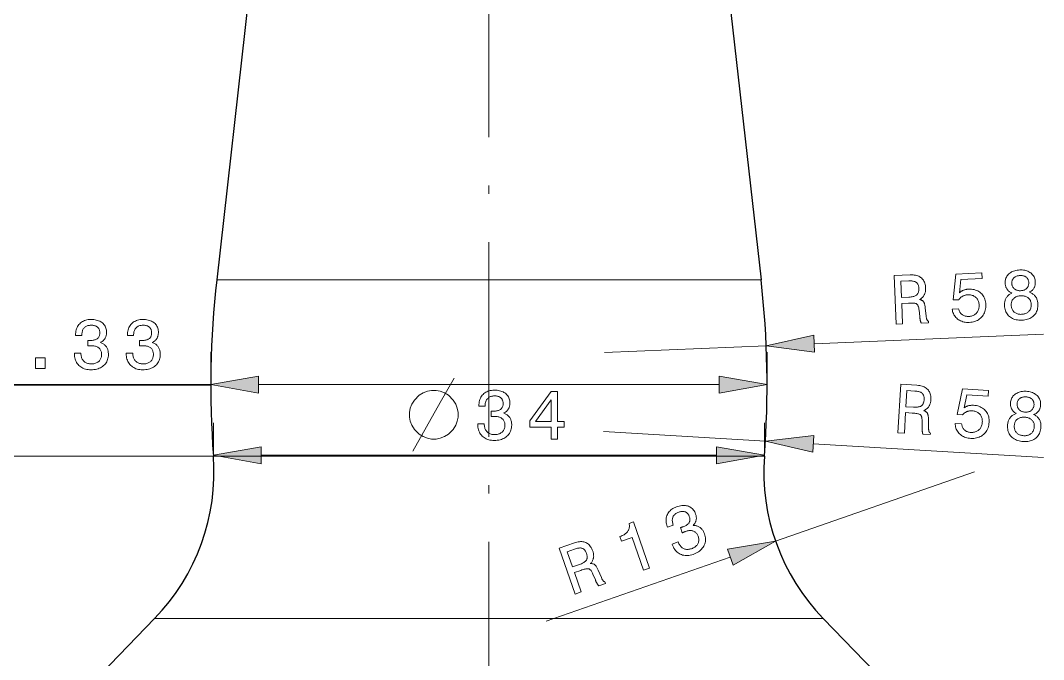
# Model space of a CAD drawing. Extents: x 0 to 594, y 0 to 575.
# Drawn here: x 98.2 to 161.3, y 293.8 to 333.3 of the extents above; entities that cross this region are included whole.
import ezdxf

# ---------------------------------------------------------------- set-up
doc = ezdxf.new("R2010")
doc.units = 0
doc.linetypes.add('DASHDOT', pattern=[18.5, 12, -3, 0.5, -3])

msp = doc.modelspace()

# ---------------------------------------------------------------- linework, layer by layer
at = {"color": 7, "linetype": 'DASHDOT', "lineweight": 13}
msp.add_line((127.071, 356.606), (127.071, 133.406), dxfattribs=at)
at = {"color": 7, "lineweight": 30}
for p, q in [((114.471, 354.406), (110.274, 317.297)), ((139.671, 354.406), (143.869, 317.297))]:
    msp.add_line(p, q, dxfattribs=at)
at = {"color": 7, "lineweight": 13}
for p, q in [((141.813, 317.297), (110.274, 317.297)), ((87.689, 310.821), (109.906, 310.821)), ((112.861, 310.821), (141.282, 310.821)), ((110.071, 306.406), (64.174, 306.406)), ((141.99, 306.406), (110.071, 306.406)), ((113.026, 306.458), (141.117, 306.458)), ((145.174, 296.379), (106.444, 296.379))]:
    msp.add_line(p, q, dxfattribs=at)
at = {"color": 7, "lineweight": 13, "ltscale": 0.051408}
msp.add_line((143.869, 317.297), (141.813, 317.297), dxfattribs=at)
at = {"color": 7, "lineweight": 13, "ltscale": 0.354326}
msp.add_line((147.137, 313.342), (161.297, 313.939), dxfattribs=at)
at = {"color": 7, "lineweight": 13, "ltscale": 0.25}
for p, q in [((134.194, 312.797), (144.185, 313.218)), ((134.152, 307.929), (144.134, 307.336))]:
    msp.add_line(p, q, dxfattribs=at)
at = {"color": 7, "lineweight": 13, "ltscale": 0.051083}
for p, q in [((109.906, 310.778), (109.906, 312.821)), ((144.236, 310.778), (144.236, 312.821))]:
    msp.add_line(p, q, dxfattribs=at)
at = {"color": 5, "lineweight": 13}
msp.add_line((109.914, 310.776), (76.087, 310.776), dxfattribs=at)
at = {"color": 7, "lineweight": 13, "ltscale": 0.051291}
for p, q in [((110.071, 306.406), (110.071, 308.458)), ((144.071, 306.406), (144.071, 308.458))]:
    msp.add_line(p, q, dxfattribs=at)
at = {"color": 7, "lineweight": 13, "ltscale": 0.35595}
msp.add_line((147.083, 307.161), (161.296, 306.316), dxfattribs=at)
at = {"color": 7, "lineweight": 13, "ltscale": 0.052028}
msp.add_line((144.071, 306.406), (141.99, 306.406), dxfattribs=at)
at = {"color": 7, "lineweight": 13, "ltscale": 0.325}
msp.add_line((157.034, 305.426), (144.759, 301.147), dxfattribs=at)
at = {"color": 7, "lineweight": 13, "ltscale": 0.301139}
msp.add_line((141.969, 300.174), (130.595, 296.209), dxfattribs=at)
at = {"color": 7, "lineweight": 30, "ltscale": 0.250046}
for p, q in [((106.444, 296.379), (99.483, 289.196)), ((147.699, 296.379), (154.66, 289.196))]:
    msp.add_line(p, q, dxfattribs=at)
at = {"color": 7, "lineweight": 13, "ltscale": 0.06313}
msp.add_line((147.699, 296.379), (145.174, 296.379), dxfattribs=at)
at = {"color": 7, "lineweight": 13}
for points in [[(152.202, 314.557), (152.076, 317.55), (153.077, 317.592), (153.163, 317.593), (153.246, 317.59), (153.324, 317.583), (153.398, 317.57), (153.469, 317.554), (153.535, 317.532), (153.597, 317.507), (153.656, 317.476), (153.71, 317.442), (153.76, 317.402), (153.806, 317.358), (153.847, 317.311), (153.884, 317.258), (153.917, 317.202), (153.945, 317.142), (153.969, 317.077), (153.988, 317.008), (154.003, 316.935), (154.013, 316.858), (154.018, 316.777), (154.02, 316.728), (154.018, 316.681), (154.015, 316.635), (154.01, 316.591), (154.003, 316.548), (153.994, 316.507), (153.982, 316.467), (153.969, 316.428), (153.954, 316.391), (153.936, 316.356), (153.916, 316.321), (153.895, 316.289), (153.871, 316.258), (153.846, 316.228), (153.818, 316.2), (153.789, 316.173), (153.757, 316.148), (153.724, 316.125), (153.688, 316.102), (153.651, 316.082), (153.683, 316.073), (153.714, 316.062), (153.743, 316.05), (153.77, 316.037), (153.795, 316.022), (153.818, 316.007), (153.84, 315.99), (153.86, 315.971), (153.878, 315.952), (153.894, 315.931), (153.909, 315.908), (153.922, 315.881), (153.935, 315.851), (153.947, 315.818), (153.959, 315.781), (153.969, 315.741), (153.978, 315.697), (153.987, 315.65), (153.994, 315.6), (154.001, 315.546), (154.053, 315.061), (154.056, 315.03), (154.06, 315.001), (154.064, 314.974), (154.069, 314.948), (154.074, 314.924), (154.079, 314.902), (154.084, 314.882), (154.09, 314.863), (154.096, 314.846), (154.103, 314.831), (154.109, 314.817), (154.117, 314.803), (154.125, 314.791), (154.134, 314.779), (154.143, 314.768), (154.153, 314.757), (154.164, 314.747), (154.175, 314.739), (154.187, 314.73), (154.2, 314.723), (154.203, 314.641), (153.751, 314.622), (153.744, 314.632), (153.738, 314.643), (153.732, 314.654), (153.727, 314.667), (153.721, 314.681), (153.716, 314.696), (153.711, 314.712), (153.705, 314.729), (153.701, 314.746), (153.696, 314.765), (153.691, 314.785), (153.687, 314.806), (153.683, 314.829), (153.678, 314.853), (153.674, 314.878), (153.67, 314.905), (153.666, 314.933), (153.663, 314.962), (153.659, 314.993), (153.655, 315.025), (153.618, 315.412), (153.611, 315.468), (153.603, 315.52), (153.594, 315.568), (153.582, 315.612), (153.569, 315.652), (153.555, 315.687), (153.539, 315.719), (153.522, 315.746), (153.503, 315.769), (153.482, 315.788), (153.457, 315.804), (153.427, 315.817), (153.39, 315.829), (153.347, 315.839), (153.298, 315.847), (153.243, 315.852), (153.181, 315.856), (153.114, 315.857), (153.04, 315.857), (152.96, 315.854), (152.549, 315.837), (152.603, 314.573)], [(155.658, 315.485), (156.058, 315.502), (156.069, 315.456), (156.081, 315.413), (156.097, 315.372), (156.114, 315.333), (156.134, 315.296), (156.156, 315.262), (156.181, 315.229), (156.208, 315.199), (156.237, 315.171), (156.269, 315.145), (156.302, 315.121), (156.338, 315.1), (156.375, 315.082), (156.413, 315.066), (156.454, 315.053), (156.496, 315.043), (156.539, 315.036), (156.584, 315.031), (156.631, 315.029), (156.68, 315.03), (156.739, 315.034), (156.795, 315.042), (156.849, 315.054), (156.901, 315.069), (156.949, 315.087), (156.996, 315.109), (157.04, 315.135), (157.081, 315.164), (157.12, 315.197), (157.156, 315.234), (157.19, 315.273), (157.219, 315.314), (157.245, 315.358), (157.267, 315.404), (157.285, 315.452), (157.299, 315.502), (157.31, 315.554), (157.317, 315.608), (157.32, 315.665), (157.319, 315.724), (157.315, 315.783), (157.307, 315.841), (157.296, 315.895), (157.281, 315.947), (157.263, 315.996), (157.241, 316.043), (157.215, 316.087), (157.186, 316.128), (157.154, 316.167), (157.118, 316.203), (157.079, 316.235), (157.038, 316.265), (156.994, 316.29), (156.948, 316.312), (156.9, 316.33), (156.849, 316.344), (156.796, 316.354), (156.741, 316.361), (156.683, 316.364), (156.624, 316.363), (156.589, 316.361), (156.555, 316.358), (156.522, 316.353), (156.489, 316.346), (156.457, 316.339), (156.426, 316.33), (156.395, 316.32), (156.365, 316.308), (156.336, 316.295), (156.307, 316.28), (156.279, 316.265), (156.252, 316.247), (156.226, 316.229), (156.201, 316.209), (156.176, 316.188), (156.152, 316.166), (156.129, 316.142), (156.107, 316.117), (156.085, 316.091), (156.064, 316.063), (155.721, 316.049), (155.89, 317.647), (157.491, 317.714), (157.506, 317.361), (156.194, 317.305), (156.107, 316.493), (156.129, 316.513), (156.15, 316.531), (156.173, 316.549), (156.197, 316.566), (156.221, 316.582), (156.246, 316.597), (156.272, 316.611), (156.299, 316.624), (156.327, 316.637), (156.355, 316.648), (156.384, 316.659), (156.414, 316.669), (156.444, 316.677), (156.475, 316.685), (156.507, 316.692), (156.539, 316.698), (156.571, 316.703), (156.604, 316.707), (156.638, 316.709), (156.672, 316.711), (156.763, 316.712), (156.85, 316.708), (156.934, 316.698), (157.014, 316.682), (157.091, 316.66), (157.165, 316.633), (157.235, 316.601), (157.302, 316.562), (157.366, 316.518), (157.426, 316.469), (157.482, 316.415), (157.532, 316.357), (157.577, 316.295), (157.617, 316.23), (157.65, 316.161), (157.679, 316.089), (157.702, 316.013), (157.719, 315.933), (157.731, 315.849), (157.738, 315.762), (157.739, 315.67), (157.733, 315.58), (157.722, 315.494), (157.705, 315.412), (157.681, 315.332), (157.652, 315.256), (157.616, 315.183), (157.574, 315.114), (157.526, 315.048), (157.472, 314.985), (157.413, 314.927), (157.35, 314.874), (157.283, 314.828), (157.212, 314.787), (157.138, 314.751), (157.06, 314.721), (156.978, 314.698), (156.892, 314.679), (156.802, 314.667), (156.708, 314.66), (156.625, 314.659), (156.544, 314.662), (156.466, 314.671), (156.391, 314.685), (156.318, 314.703), (156.248, 314.727), (156.181, 314.755), (156.116, 314.788), (156.055, 314.826), (155.995, 314.869), (155.94, 314.916), (155.889, 314.967), (155.844, 315.02), (155.803, 315.077), (155.767, 315.137), (155.735, 315.2), (155.709, 315.266), (155.687, 315.336), (155.67, 315.409)], [(159.351, 316.474), (159.312, 316.491), (159.275, 316.51), (159.239, 316.53), (159.205, 316.551), (159.174, 316.574), (159.144, 316.598), (159.116, 316.623), (159.09, 316.65), (159.066, 316.678), (159.044, 316.708), (159.024, 316.739), (159.006, 316.772), (158.989, 316.806), (158.975, 316.841), (158.963, 316.879), (158.952, 316.917), (158.943, 316.957), (158.937, 316.999), (158.932, 317.042), (158.929, 317.087), (158.929, 317.155), (158.934, 317.22), (158.944, 317.282), (158.96, 317.343), (158.98, 317.401), (159.006, 317.457), (159.038, 317.51), (159.074, 317.561), (159.116, 317.61), (159.163, 317.656), (159.215, 317.699), (159.27, 317.738), (159.328, 317.773), (159.389, 317.803), (159.454, 317.83), (159.522, 317.852), (159.593, 317.87), (159.668, 317.884), (159.746, 317.894), (159.827, 317.899), (159.909, 317.901), (159.988, 317.897), (160.064, 317.89), (160.137, 317.878), (160.206, 317.861), (160.273, 317.841), (160.337, 317.815), (160.397, 317.786), (160.455, 317.751), (160.509, 317.713), (160.56, 317.671), (160.605, 317.626), (160.646, 317.578), (160.681, 317.527), (160.712, 317.474), (160.737, 317.418), (160.758, 317.359), (160.773, 317.297), (160.783, 317.233), (160.789, 317.165), (160.79, 317.12), (160.789, 317.076), (160.786, 317.034), (160.781, 316.993), (160.774, 316.953), (160.764, 316.915), (160.753, 316.878), (160.74, 316.843), (160.725, 316.809), (160.708, 316.776), (160.689, 316.744), (160.668, 316.714), (160.644, 316.686), (160.619, 316.658), (160.591, 316.632), (160.562, 316.607), (160.53, 316.583), (160.496, 316.56), (160.46, 316.539), (160.421, 316.519), (160.47, 316.501), (160.517, 316.482), (160.561, 316.46), (160.603, 316.436), (160.643, 316.411), (160.68, 316.383), (160.715, 316.353), (160.747, 316.321), (160.777, 316.286), (160.805, 316.25), (160.831, 316.212), (160.854, 316.172), (160.874, 316.13), (160.892, 316.086), (160.908, 316.041), (160.922, 315.994), (160.932, 315.944), (160.941, 315.893), (160.947, 315.841), (160.95, 315.786), (160.951, 315.701), (160.946, 315.62), (160.935, 315.541), (160.919, 315.466), (160.897, 315.395), (160.869, 315.326), (160.835, 315.261), (160.796, 315.199), (160.751, 315.141), (160.7, 315.085), (160.645, 315.034), (160.585, 314.988), (160.521, 314.946), (160.453, 314.91), (160.381, 314.879), (160.304, 314.852), (160.224, 314.831), (160.139, 314.815), (160.051, 314.803), (159.958, 314.797), (159.865, 314.795), (159.776, 314.799), (159.69, 314.809), (159.609, 314.823), (159.53, 314.843), (159.456, 314.868), (159.385, 314.899), (159.318, 314.934), (159.255, 314.976), (159.195, 315.022), (159.14, 315.073), (159.091, 315.128), (159.046, 315.186), (159.007, 315.248), (158.974, 315.314), (158.946, 315.383), (158.924, 315.457), (158.906, 315.534), (158.895, 315.615), (158.888, 315.699), (158.887, 315.754), (158.889, 315.807), (158.893, 315.859), (158.9, 315.908), (158.909, 315.957), (158.921, 316.003), (158.935, 316.049), (158.952, 316.092), (158.972, 316.134), (158.994, 316.174), (159.018, 316.212), (159.046, 316.249), (159.075, 316.284), (159.107, 316.317), (159.142, 316.347), (159.179, 316.376), (159.218, 316.404), (159.26, 316.429), (159.305, 316.452)], [(152.981, 317.221), (152.492, 317.2), (152.534, 316.204), (152.995, 316.223), (153.063, 316.227), (153.127, 316.233), (153.187, 316.242), (153.242, 316.252), (153.293, 316.265), (153.339, 316.279), (153.381, 316.296), (153.419, 316.315), (153.452, 316.336), (153.481, 316.36), (153.506, 316.385), (153.529, 316.414), (153.548, 316.446), (153.565, 316.481), (153.579, 316.518), (153.59, 316.559), (153.598, 316.603), (153.603, 316.649), (153.605, 316.699), (153.604, 316.751), (153.6, 316.802), (153.594, 316.851), (153.585, 316.896), (153.574, 316.938), (153.56, 316.977), (153.543, 317.013), (153.524, 317.046), (153.502, 317.076), (153.478, 317.102), (153.451, 317.125), (153.421, 317.146), (153.387, 317.164), (153.349, 317.18), (153.308, 317.193), (153.262, 317.204), (153.214, 317.212), (153.161, 317.218), (153.105, 317.221), (153.044, 317.222)], [(159.341, 317.071), (159.344, 317.029), (159.35, 316.988), (159.359, 316.95), (159.371, 316.913), (159.385, 316.878), (159.402, 316.845), (159.422, 316.814), (159.444, 316.785), (159.47, 316.757), (159.498, 316.731), (159.528, 316.708), (159.56, 316.687), (159.594, 316.669), (159.63, 316.653), (159.668, 316.64), (159.707, 316.63), (159.748, 316.623), (159.791, 316.618), (159.835, 316.616), (159.881, 316.617), (159.928, 316.62), (159.973, 316.626), (160.015, 316.634), (160.056, 316.645), (160.094, 316.658), (160.131, 316.674), (160.165, 316.693), (160.197, 316.714), (160.228, 316.737), (160.256, 316.763), (160.282, 316.791), (160.305, 316.821), (160.325, 316.852), (160.342, 316.885), (160.356, 316.919), (160.368, 316.955), (160.376, 316.993), (160.382, 317.032), (160.384, 317.072), (160.384, 317.115), (160.381, 317.157), (160.375, 317.197), (160.366, 317.235), (160.355, 317.271), (160.341, 317.305), (160.324, 317.337), (160.305, 317.368), (160.283, 317.396), (160.258, 317.422), (160.23, 317.447), (160.201, 317.469), (160.169, 317.489), (160.135, 317.506), (160.099, 317.52), (160.061, 317.532), (160.021, 317.542), (159.98, 317.549), (159.936, 317.553), (159.89, 317.555), (159.842, 317.554), (159.795, 317.551), (159.749, 317.545), (159.706, 317.537), (159.666, 317.527), (159.627, 317.514), (159.59, 317.499), (159.556, 317.481), (159.524, 317.461), (159.494, 317.439), (159.466, 317.415), (159.441, 317.388), (159.418, 317.359), (159.398, 317.329), (159.382, 317.298), (159.368, 317.264), (159.357, 317.229), (159.349, 317.192), (159.343, 317.153), (159.341, 317.113)], [(159.303, 315.725), (159.307, 315.671), (159.314, 315.62), (159.324, 315.572), (159.338, 315.525), (159.354, 315.482), (159.374, 315.44), (159.398, 315.401), (159.424, 315.365), (159.454, 315.331), (159.486, 315.299), (159.522, 315.27), (159.56, 315.245), (159.6, 315.223), (159.642, 315.204), (159.687, 315.188), (159.733, 315.176), (159.782, 315.166), (159.834, 315.161), (159.887, 315.158), (159.943, 315.159), (159.999, 315.163), (160.052, 315.17), (160.103, 315.18), (160.152, 315.193), (160.197, 315.209), (160.241, 315.229), (160.281, 315.251), (160.319, 315.277), (160.355, 315.305), (160.388, 315.337), (160.418, 315.371), (160.445, 315.408), (160.468, 315.446), (160.488, 315.487), (160.504, 315.53), (160.517, 315.575), (160.527, 315.622), (160.533, 315.672), (160.536, 315.723), (160.535, 315.777), (160.531, 315.827), (160.524, 315.874), (160.514, 315.919), (160.501, 315.963), (160.484, 316.003), (160.465, 316.042), (160.442, 316.078), (160.416, 316.112), (160.386, 316.144), (160.354, 316.173), (160.318, 316.2), (160.281, 316.224), (160.241, 316.244), (160.198, 316.262), (160.154, 316.276), (160.107, 316.288), (160.057, 316.296), (160.005, 316.301), (159.951, 316.304), (159.895, 316.303), (159.839, 316.299), (159.785, 316.292), (159.734, 316.283), (159.686, 316.27), (159.64, 316.255), (159.597, 316.237), (159.557, 316.216), (159.518, 316.192), (159.483, 316.165), (159.45, 316.135), (159.42, 316.103), (159.394, 316.069), (159.37, 316.033), (159.351, 315.995), (159.334, 315.955), (159.321, 315.913), (159.312, 315.869), (159.305, 315.823), (159.302, 315.775)], [(101.494, 312.761), (101.893, 312.761), (101.896, 312.699), (101.902, 312.641), (101.911, 312.584), (101.924, 312.531), (101.939, 312.481), (101.958, 312.433), (101.981, 312.388), (102.006, 312.346), (102.035, 312.307), (102.067, 312.271), (102.101, 312.238), (102.139, 312.209), (102.179, 312.182), (102.222, 312.16), (102.268, 312.141), (102.316, 312.125), (102.367, 312.113), (102.42, 312.104), (102.477, 312.099), (102.536, 312.097), (102.593, 312.099), (102.649, 312.104), (102.701, 312.111), (102.752, 312.123), (102.799, 312.137), (102.845, 312.154), (102.887, 312.175), (102.928, 312.198), (102.965, 312.225), (103.001, 312.255), (103.033, 312.288), (103.062, 312.323), (103.087, 312.361), (103.109, 312.401), (103.128, 312.443), (103.143, 312.488), (103.155, 312.535), (103.163, 312.584), (103.169, 312.636), (103.17, 312.69), (103.169, 312.739), (103.164, 312.786), (103.155, 312.83), (103.143, 312.873), (103.128, 312.913), (103.11, 312.951), (103.088, 312.987), (103.063, 313.02), (103.034, 313.052), (103.003, 313.081), (102.968, 313.107), (102.93, 313.131), (102.89, 313.152), (102.847, 313.17), (102.801, 313.186), (102.753, 313.198), (102.701, 313.208), (102.647, 313.215), (102.591, 313.22), (102.531, 313.221), (102.523, 313.221), (102.514, 313.221), (102.506, 313.221), (102.497, 313.221), (102.488, 313.22), (102.479, 313.22), (102.47, 313.22), (102.461, 313.22), (102.452, 313.219), (102.443, 313.219), (102.433, 313.218), (102.423, 313.218), (102.412, 313.217), (102.401, 313.217), (102.389, 313.216), (102.377, 313.216), (102.364, 313.215), (102.35, 313.214), (102.336, 313.213), (102.321, 313.212), (102.321, 313.552), (102.33, 313.551), (102.339, 313.551), (102.348, 313.551), (102.357, 313.55), (102.366, 313.55), (102.375, 313.55), (102.383, 313.549), (102.392, 313.549), (102.401, 313.549), (102.409, 313.549), (102.418, 313.549), (102.426, 313.548), (102.434, 313.548), (102.442, 313.548), (102.45, 313.548), (102.457, 313.548), (102.465, 313.548), (102.473, 313.548), (102.48, 313.548), (102.487, 313.548), (102.544, 313.549), (102.598, 313.552), (102.648, 313.558), (102.696, 313.566), (102.74, 313.576), (102.782, 313.589), (102.821, 313.604), (102.856, 313.621), (102.889, 313.641), (102.918, 313.663), (102.945, 313.687), (102.969, 313.713), (102.99, 313.742), (103.008, 313.774), (103.023, 313.808), (103.036, 313.844), (103.046, 313.883), (103.053, 313.924), (103.057, 313.968), (103.059, 314.014), (103.057, 314.058), (103.053, 314.1), (103.046, 314.141), (103.037, 314.179), (103.025, 314.215), (103.01, 314.249), (102.992, 314.281), (102.971, 314.31), (102.948, 314.338), (102.923, 314.364), (102.894, 314.387), (102.863, 314.408), (102.83, 314.426), (102.795, 314.442), (102.757, 314.455), (102.716, 314.466), (102.674, 314.475), (102.629, 314.481), (102.581, 314.485), (102.531, 314.486), (102.475, 314.484), (102.422, 314.479), (102.372, 314.471), (102.324, 314.46), (102.279, 314.445), (102.237, 314.427), (102.198, 314.406), (102.161, 314.382), (102.127, 314.354), (102.096, 314.324), (102.068, 314.29), (102.043, 314.253), (102.02, 314.212), (102.001, 314.169), (101.985, 314.123), (101.971, 314.074), (101.961, 314.022), (101.953, 313.967), (101.949, 313.908), (101.947, 313.847), (101.564, 313.847), (101.564, 313.877), (101.566, 313.963), (101.574, 314.046), (101.587, 314.125), (101.605, 314.2), (101.628, 314.272), (101.656, 314.341), (101.689, 314.406), (101.728, 314.467), (101.771, 314.525), (101.82, 314.579), (101.873, 314.628), (101.93, 314.673), (101.99, 314.712), (102.053, 314.746), (102.121, 314.775), (102.191, 314.798), (102.266, 314.816), (102.344, 314.83), (102.425, 314.837), (102.51, 314.84), (102.6, 314.838), (102.686, 314.832), (102.768, 314.821), (102.845, 314.806), (102.918, 314.787), (102.988, 314.763), (103.053, 314.736), (103.113, 314.704), (103.17, 314.668), (103.223, 314.627), (103.271, 314.583), (103.314, 314.535), (103.352, 314.484), (103.385, 314.43), (103.413, 314.372), (103.435, 314.311), (103.453, 314.246), (103.466, 314.178), (103.473, 314.107), (103.476, 314.033), (103.475, 313.99), (103.472, 313.948), (103.467, 313.908), (103.461, 313.869), (103.452, 313.831), (103.441, 313.795), (103.429, 313.76), (103.415, 313.726), (103.398, 313.693), (103.38, 313.662), (103.36, 313.632), (103.338, 313.603), (103.314, 313.576), (103.289, 313.55), (103.261, 313.526), (103.232, 313.503), (103.201, 313.482), (103.168, 313.463), (103.133, 313.444), (103.096, 313.428), (103.144, 313.409), (103.189, 313.388), (103.231, 313.365), (103.272, 313.341), (103.31, 313.314), (103.345, 313.286), (103.379, 313.255), (103.409, 313.222), (103.438, 313.188), (103.464, 313.151), (103.488, 313.113), (103.509, 313.073), (103.528, 313.031), (103.545, 312.987), (103.558, 312.942), (103.57, 312.895), (103.578, 312.846), (103.585, 312.796), (103.589, 312.744), (103.59, 312.69), (103.587, 312.605), (103.578, 312.524), (103.563, 312.446), (103.543, 312.371), (103.516, 312.3), (103.484, 312.232), (103.445, 312.168), (103.401, 312.107), (103.351, 312.05), (103.295, 311.996), (103.234, 311.946), (103.169, 311.902), (103.1, 311.863), (103.027, 311.829), (102.951, 311.8), (102.871, 311.776), (102.786, 311.758), (102.698, 311.745), (102.606, 311.737), (102.51, 311.735), (102.419, 311.737), (102.332, 311.745), (102.249, 311.759), (102.169, 311.778), (102.093, 311.803), (102.021, 311.833), (101.953, 311.868), (101.888, 311.909), (101.827, 311.955), (101.77, 312.007), (101.718, 312.063), (101.671, 312.123), (101.63, 312.186), (101.594, 312.253), (101.563, 312.324), (101.538, 312.398), (101.519, 312.476), (101.505, 312.558), (101.497, 312.643), (101.494, 312.732)], [(104.692, 312.761), (105.091, 312.761), (105.094, 312.699), (105.1, 312.641), (105.109, 312.584), (105.122, 312.531), (105.137, 312.481), (105.156, 312.433), (105.179, 312.388), (105.204, 312.346), (105.233, 312.307), (105.265, 312.271), (105.3, 312.238), (105.337, 312.209), (105.377, 312.182), (105.42, 312.16), (105.466, 312.141), (105.514, 312.125), (105.565, 312.113), (105.619, 312.104), (105.675, 312.099), (105.734, 312.097), (105.792, 312.099), (105.847, 312.104), (105.9, 312.111), (105.95, 312.123), (105.998, 312.137), (106.043, 312.154), (106.086, 312.175), (106.126, 312.198), (106.164, 312.225), (106.199, 312.255), (106.231, 312.288), (106.26, 312.323), (106.285, 312.361), (106.307, 312.401), (106.326, 312.443), (106.341, 312.488), (106.353, 312.535), (106.362, 312.584), (106.367, 312.636), (106.368, 312.69), (106.367, 312.739), (106.362, 312.786), (106.353, 312.83), (106.342, 312.873), (106.327, 312.913), (106.308, 312.951), (106.286, 312.987), (106.261, 313.02), (106.233, 313.052), (106.201, 313.081), (106.166, 313.107), (106.128, 313.131), (106.088, 313.152), (106.045, 313.17), (105.999, 313.186), (105.951, 313.198), (105.9, 313.208), (105.846, 313.215), (105.789, 313.22), (105.73, 313.221), (105.721, 313.221), (105.713, 313.221), (105.704, 313.221), (105.695, 313.221), (105.686, 313.22), (105.678, 313.22), (105.669, 313.22), (105.659, 313.22), (105.65, 313.219), (105.641, 313.219), (105.632, 313.218), (105.621, 313.218), (105.611, 313.217), (105.599, 313.217), (105.587, 313.216), (105.575, 313.216), (105.562, 313.215), (105.548, 313.214), (105.534, 313.213), (105.519, 313.212), (105.519, 313.552), (105.528, 313.551), (105.537, 313.551), (105.546, 313.551), (105.555, 313.55), (105.564, 313.55), (105.573, 313.55), (105.582, 313.549), (105.59, 313.549), (105.599, 313.549), (105.607, 313.549), (105.616, 313.549), (105.624, 313.548), (105.632, 313.548), (105.64, 313.548), (105.648, 313.548), (105.656, 313.548), (105.663, 313.548), (105.671, 313.548), (105.678, 313.548), (105.685, 313.548), (105.742, 313.549), (105.796, 313.552), (105.846, 313.558), (105.894, 313.566), (105.939, 313.576), (105.98, 313.589), (106.019, 313.604), (106.054, 313.621), (106.087, 313.641), (106.116, 313.663), (106.143, 313.687), (106.167, 313.713), (106.188, 313.742), (106.206, 313.774), (106.222, 313.808), (106.234, 313.844), (106.244, 313.883), (106.251, 313.924), (106.255, 313.968), (106.257, 314.014), (106.255, 314.058), (106.251, 314.1), (106.244, 314.141), (106.235, 314.179), (106.223, 314.215), (106.208, 314.249), (106.19, 314.281), (106.17, 314.31), (106.147, 314.338), (106.121, 314.364), (106.092, 314.387), (106.062, 314.408), (106.028, 314.426), (105.993, 314.442), (105.955, 314.455), (105.915, 314.466), (105.872, 314.475), (105.827, 314.481), (105.779, 314.485), (105.73, 314.486), (105.674, 314.484), (105.62, 314.479), (105.57, 314.471), (105.522, 314.46), (105.477, 314.445), (105.435, 314.427), (105.396, 314.406), (105.359, 314.382), (105.325, 314.354), (105.294, 314.324), (105.266, 314.29), (105.241, 314.253), (105.218, 314.212), (105.199, 314.169), (105.183, 314.123), (105.169, 314.074), (105.159, 314.022), (105.152, 313.967), (105.147, 313.908), (105.146, 313.847), (104.762, 313.847), (104.762, 313.877), (104.765, 313.963), (104.772, 314.046), (104.785, 314.125), (104.803, 314.2), (104.826, 314.272), (104.854, 314.341), (104.887, 314.406), (104.926, 314.467), (104.969, 314.525), (105.018, 314.579), (105.071, 314.628), (105.128, 314.673), (105.188, 314.712), (105.252, 314.746), (105.319, 314.775), (105.39, 314.798), (105.464, 314.816), (105.542, 314.83), (105.623, 314.837), (105.709, 314.84), (105.798, 314.838), (105.884, 314.832), (105.966, 314.821), (106.043, 314.806), (106.116, 314.787), (106.186, 314.763), (106.251, 314.736), (106.312, 314.704), (106.368, 314.668), (106.421, 314.627), (106.469, 314.583), (106.512, 314.535), (106.55, 314.484), (106.583, 314.43), (106.611, 314.372), (106.634, 314.311), (106.651, 314.246), (106.664, 314.178), (106.672, 314.107), (106.674, 314.033), (106.673, 313.99), (106.67, 313.948), (106.665, 313.908), (106.659, 313.869), (106.65, 313.831), (106.64, 313.795), (106.627, 313.76), (106.613, 313.726), (106.596, 313.693), (106.578, 313.662), (106.558, 313.632), (106.536, 313.603), (106.512, 313.576), (106.487, 313.55), (106.459, 313.526), (106.43, 313.503), (106.399, 313.482), (106.366, 313.463), (106.331, 313.444), (106.295, 313.428), (106.342, 313.409), (106.387, 313.388), (106.43, 313.365), (106.47, 313.341), (106.508, 313.314), (106.543, 313.286), (106.577, 313.255), (106.608, 313.222), (106.636, 313.188), (106.663, 313.151), (106.686, 313.113), (106.708, 313.073), (106.726, 313.031), (106.743, 312.987), (106.757, 312.942), (106.768, 312.895), (106.777, 312.846), (106.783, 312.796), (106.787, 312.744), (106.788, 312.69), (106.785, 312.605), (106.776, 312.524), (106.761, 312.446), (106.741, 312.371), (106.714, 312.3), (106.682, 312.232), (106.643, 312.168), (106.599, 312.107), (106.549, 312.05), (106.493, 311.996), (106.432, 311.946), (106.367, 311.902), (106.298, 311.863), (106.226, 311.829), (106.149, 311.8), (106.069, 311.776), (105.985, 311.758), (105.896, 311.745), (105.804, 311.737), (105.709, 311.735), (105.618, 311.737), (105.531, 311.745), (105.447, 311.759), (105.368, 311.778), (105.292, 311.803), (105.22, 311.833), (105.151, 311.868), (105.087, 311.909), (105.026, 311.955), (104.969, 312.007), (104.916, 312.063), (104.869, 312.123), (104.828, 312.186), (104.792, 312.253), (104.761, 312.324), (104.737, 312.398), (104.717, 312.476), (104.703, 312.558), (104.695, 312.643), (104.692, 312.732)], [(147.115, 313.863), (144.185, 313.218), (147.159, 312.822)], [(99.087, 311.821), (99.087, 312.464), (99.683, 312.464), (99.683, 311.821)], [(112.861, 311.342), (109.906, 310.821), (112.861, 310.3)], [(141.282, 310.3), (144.236, 310.821), (141.282, 311.342)], [(152.311, 307.852), (152.488, 310.842), (153.488, 310.783), (153.574, 310.775), (153.656, 310.764), (153.733, 310.748), (153.806, 310.729), (153.874, 310.705), (153.938, 310.677), (153.997, 310.645), (154.052, 310.609), (154.103, 310.569), (154.149, 310.525), (154.19, 310.477), (154.226, 310.425), (154.258, 310.369), (154.285, 310.31), (154.306, 310.247), (154.323, 310.18), (154.335, 310.11), (154.343, 310.036), (154.345, 309.958), (154.342, 309.877), (154.339, 309.828), (154.333, 309.781), (154.325, 309.736), (154.315, 309.693), (154.304, 309.651), (154.29, 309.61), (154.275, 309.572), (154.258, 309.535), (154.239, 309.5), (154.218, 309.466), (154.195, 309.434), (154.17, 309.403), (154.143, 309.375), (154.115, 309.348), (154.085, 309.323), (154.053, 309.299), (154.019, 309.277), (153.983, 309.257), (153.946, 309.239), (153.906, 309.222), (153.938, 309.21), (153.967, 309.196), (153.994, 309.181), (154.02, 309.165), (154.044, 309.149), (154.065, 309.13), (154.085, 309.111), (154.103, 309.091), (154.119, 309.07), (154.133, 309.047), (154.145, 309.023), (154.156, 308.995), (154.166, 308.964), (154.175, 308.929), (154.182, 308.892), (154.188, 308.851), (154.193, 308.806), (154.197, 308.759), (154.199, 308.708), (154.2, 308.654), (154.203, 308.166), (154.203, 308.135), (154.204, 308.106), (154.206, 308.078), (154.207, 308.052), (154.21, 308.028), (154.213, 308.005), (154.216, 307.985), (154.22, 307.965), (154.224, 307.948), (154.229, 307.932), (154.234, 307.917), (154.24, 307.903), (154.247, 307.89), (154.255, 307.877), (154.263, 307.865), (154.272, 307.854), (154.282, 307.843), (154.292, 307.833), (154.303, 307.823), (154.315, 307.815), (154.31, 307.733), (153.858, 307.76), (153.852, 307.77), (153.847, 307.782), (153.843, 307.794), (153.838, 307.807), (153.834, 307.822), (153.83, 307.837), (153.827, 307.853), (153.824, 307.87), (153.821, 307.889), (153.818, 307.908), (153.815, 307.928), (153.813, 307.95), (153.811, 307.973), (153.809, 307.997), (153.808, 308.022), (153.806, 308.049), (153.805, 308.078), (153.805, 308.107), (153.804, 308.138), (153.804, 308.17), (153.806, 308.559), (153.805, 308.616), (153.802, 308.668), (153.797, 308.717), (153.79, 308.762), (153.782, 308.803), (153.771, 308.84), (153.758, 308.872), (153.744, 308.901), (153.727, 308.926), (153.708, 308.947), (153.686, 308.965), (153.657, 308.982), (153.621, 308.997), (153.579, 309.011), (153.531, 309.024), (153.477, 309.035), (153.416, 309.045), (153.349, 309.053), (153.276, 309.06), (153.196, 309.066), (152.786, 309.091), (152.711, 307.828)], [(123.822, 310.458), (123.522, 310.458), (123.272, 310.408), (123.022, 310.308), (122.772, 310.158), (122.472, 309.858), (122.322, 309.608), (122.222, 309.358), (122.172, 309.108), (122.172, 308.808), (122.222, 308.558), (122.322, 308.308), (122.472, 308.058), (122.772, 307.758), (123.022, 307.608), (123.272, 307.508), (123.522, 307.458), (123.822, 307.458), (124.072, 307.508), (124.322, 307.608), (124.572, 307.758), (124.872, 308.058), (125.022, 308.308), (125.122, 308.558), (125.172, 308.808), (125.172, 309.108), (125.122, 309.358), (125.022, 309.608), (124.872, 309.858), (124.572, 310.158), (124.322, 310.308), (124.072, 310.408)], [(126.383, 308.398), (126.781, 308.398), (126.784, 308.336), (126.79, 308.277), (126.8, 308.221), (126.812, 308.168), (126.828, 308.117), (126.847, 308.07), (126.869, 308.025), (126.895, 307.983), (126.923, 307.944), (126.955, 307.908), (126.99, 307.875), (127.028, 307.845), (127.068, 307.819), (127.111, 307.796), (127.156, 307.777), (127.205, 307.762), (127.255, 307.749), (127.309, 307.741), (127.365, 307.735), (127.424, 307.734), (127.482, 307.735), (127.537, 307.74), (127.59, 307.748), (127.64, 307.759), (127.688, 307.773), (127.733, 307.791), (127.776, 307.811), (127.816, 307.835), (127.854, 307.862), (127.889, 307.892), (127.921, 307.925), (127.95, 307.96), (127.976, 307.997), (127.998, 308.037), (128.016, 308.079), (128.032, 308.124), (128.044, 308.171), (128.052, 308.22), (128.057, 308.272), (128.059, 308.326), (128.057, 308.375), (128.052, 308.422), (128.044, 308.467), (128.032, 308.509), (128.017, 308.549), (127.999, 308.587), (127.977, 308.623), (127.952, 308.657), (127.923, 308.688), (127.891, 308.717), (127.856, 308.744), (127.819, 308.768), (127.778, 308.789), (127.735, 308.807), (127.69, 308.822), (127.641, 308.835), (127.59, 308.845), (127.536, 308.852), (127.479, 308.856), (127.42, 308.857), (127.412, 308.857), (127.403, 308.857), (127.394, 308.857), (127.386, 308.857), (127.377, 308.857), (127.368, 308.857), (127.359, 308.856), (127.35, 308.856), (127.341, 308.856), (127.332, 308.855), (127.322, 308.855), (127.312, 308.854), (127.301, 308.854), (127.29, 308.853), (127.278, 308.853), (127.265, 308.852), (127.252, 308.851), (127.238, 308.851), (127.224, 308.85), (127.209, 308.849), (127.209, 309.188), (127.218, 309.188), (127.228, 309.188), (127.237, 309.187), (127.246, 309.187), (127.255, 309.187), (127.263, 309.186), (127.272, 309.186), (127.281, 309.186), (127.289, 309.185), (127.298, 309.185), (127.306, 309.185), (127.314, 309.185), (127.323, 309.185), (127.331, 309.185), (127.338, 309.184), (127.346, 309.184), (127.354, 309.184), (127.361, 309.184), (127.369, 309.184), (127.376, 309.184), (127.432, 309.185), (127.486, 309.189), (127.537, 309.195), (127.584, 309.203), (127.629, 309.213), (127.671, 309.226), (127.709, 309.24), (127.745, 309.258), (127.777, 309.277), (127.807, 309.299), (127.834, 309.323), (127.857, 309.35), (127.878, 309.379), (127.897, 309.41), (127.912, 309.444), (127.925, 309.481), (127.935, 309.519), (127.942, 309.561), (127.946, 309.604), (127.947, 309.65), (127.946, 309.695), (127.942, 309.737), (127.935, 309.777), (127.925, 309.815), (127.913, 309.851), (127.898, 309.885), (127.881, 309.917), (127.86, 309.947), (127.837, 309.975), (127.811, 310), (127.783, 310.023), (127.752, 310.044), (127.719, 310.062), (127.683, 310.078), (127.645, 310.092), (127.605, 310.103), (127.562, 310.111), (127.517, 310.117), (127.47, 310.121), (127.42, 310.122), (127.364, 310.121), (127.311, 310.116), (127.26, 310.108), (127.213, 310.096), (127.168, 310.082), (127.126, 310.064), (127.086, 310.043), (127.05, 310.018), (127.016, 309.991), (126.985, 309.96), (126.956, 309.926), (126.931, 309.889), (126.909, 309.849), (126.89, 309.806), (126.873, 309.76), (126.86, 309.711), (126.849, 309.658), (126.842, 309.603), (126.838, 309.545), (126.836, 309.484), (126.452, 309.484), (126.452, 309.513), (126.455, 309.599), (126.463, 309.682), (126.475, 309.761), (126.493, 309.837), (126.516, 309.909), (126.545, 309.977), (126.578, 310.042), (126.616, 310.103), (126.66, 310.161), (126.709, 310.215), (126.762, 310.265), (126.818, 310.309), (126.878, 310.348), (126.942, 310.382), (127.009, 310.411), (127.08, 310.435), (127.154, 310.453), (127.232, 310.466), (127.314, 310.474), (127.399, 310.477), (127.489, 310.474), (127.575, 310.468), (127.656, 310.457), (127.734, 310.442), (127.807, 310.423), (127.876, 310.4), (127.941, 310.372), (128.002, 310.34), (128.059, 310.304), (128.112, 310.264), (128.16, 310.219), (128.203, 310.172), (128.241, 310.121), (128.273, 310.066), (128.301, 310.009), (128.324, 309.947), (128.342, 309.883), (128.354, 309.815), (128.362, 309.744), (128.365, 309.669), (128.364, 309.626), (128.361, 309.585), (128.356, 309.544), (128.349, 309.505), (128.341, 309.468), (128.33, 309.431), (128.318, 309.396), (128.303, 309.362), (128.287, 309.329), (128.269, 309.298), (128.249, 309.268), (128.227, 309.239), (128.203, 309.212), (128.177, 309.187), (128.15, 309.163), (128.121, 309.14), (128.089, 309.119), (128.056, 309.099), (128.022, 309.081), (127.985, 309.064), (128.032, 309.045), (128.077, 309.025), (128.12, 309.002), (128.16, 308.977), (128.198, 308.951), (128.234, 308.922), (128.267, 308.892), (128.298, 308.859), (128.327, 308.824), (128.353, 308.788), (128.377, 308.749), (128.398, 308.709), (128.417, 308.667), (128.433, 308.624), (128.447, 308.579), (128.458, 308.532), (128.467, 308.483), (128.473, 308.432), (128.477, 308.38), (128.478, 308.326), (128.475, 308.241), (128.467, 308.16), (128.452, 308.082), (128.431, 308.008), (128.405, 307.937), (128.372, 307.869), (128.334, 307.805), (128.29, 307.744), (128.239, 307.687), (128.183, 307.633), (128.122, 307.583), (128.057, 307.538), (127.989, 307.499), (127.916, 307.465), (127.84, 307.436), (127.759, 307.413), (127.675, 307.395), (127.587, 307.382), (127.495, 307.374), (127.399, 307.371), (127.308, 307.374), (127.221, 307.382), (127.138, 307.396), (127.058, 307.415), (126.982, 307.439), (126.91, 307.469), (126.842, 307.504), (126.777, 307.545), (126.716, 307.591), (126.659, 307.643), (126.607, 307.699), (126.56, 307.759), (126.518, 307.823), (126.482, 307.89), (126.452, 307.96), (126.427, 308.035), (126.408, 308.113), (126.394, 308.194), (126.386, 308.279), (126.383, 308.368)], [(130.907, 307.458), (130.907, 308.2), (129.589, 308.2), (129.589, 308.579), (130.903, 310.39), (131.295, 310.39), (131.295, 308.545), (131.723, 308.545), (131.723, 308.2), (131.295, 308.2), (131.295, 307.458)], [(153.355, 310.423), (152.867, 310.452), (152.807, 309.457), (153.268, 309.429), (153.337, 309.426), (153.401, 309.426), (153.461, 309.428), (153.517, 309.433), (153.568, 309.44), (153.616, 309.45), (153.66, 309.463), (153.699, 309.478), (153.734, 309.496), (153.766, 309.516), (153.793, 309.539), (153.819, 309.565), (153.841, 309.595), (153.861, 309.628), (153.879, 309.664), (153.894, 309.703), (153.906, 309.746), (153.916, 309.792), (153.923, 309.841), (153.927, 309.893), (153.929, 309.944), (153.928, 309.993), (153.924, 310.039), (153.917, 310.082), (153.907, 310.122), (153.894, 310.16), (153.878, 310.194), (153.859, 310.226), (153.838, 310.255), (153.813, 310.281), (153.785, 310.304), (153.753, 310.326), (153.717, 310.345), (153.677, 310.362), (153.634, 310.378), (153.586, 310.391), (153.534, 310.402), (153.478, 310.411), (153.418, 310.418)], [(155.843, 308.425), (156.243, 308.401), (156.248, 308.355), (156.257, 308.311), (156.267, 308.268), (156.281, 308.228), (156.297, 308.189), (156.316, 308.153), (156.337, 308.118), (156.36, 308.085), (156.387, 308.054), (156.416, 308.025), (156.447, 307.998), (156.48, 307.973), (156.515, 307.951), (156.552, 307.932), (156.591, 307.915), (156.631, 307.901), (156.674, 307.889), (156.718, 307.88), (156.765, 307.873), (156.813, 307.869), (156.872, 307.867), (156.929, 307.87), (156.984, 307.875), (157.037, 307.885), (157.087, 307.899), (157.136, 307.916), (157.182, 307.937), (157.226, 307.962), (157.268, 307.991), (157.308, 308.023), (157.345, 308.059), (157.378, 308.097), (157.408, 308.138), (157.435, 308.181), (157.458, 308.227), (157.477, 308.276), (157.493, 308.327), (157.505, 308.38), (157.514, 308.436), (157.52, 308.494), (157.521, 308.554), (157.519, 308.612), (157.514, 308.667), (157.504, 308.72), (157.491, 308.771), (157.474, 308.82), (157.453, 308.866), (157.428, 308.91), (157.4, 308.952), (157.368, 308.991), (157.332, 309.028), (157.294, 309.061), (157.253, 309.091), (157.21, 309.117), (157.164, 309.14), (157.115, 309.159), (157.063, 309.175), (157.009, 309.187), (156.952, 309.196), (156.892, 309.201), (156.858, 309.203), (156.823, 309.203), (156.79, 309.201), (156.757, 309.198), (156.724, 309.194), (156.692, 309.188), (156.661, 309.181), (156.63, 309.172), (156.599, 309.162), (156.569, 309.151), (156.54, 309.138), (156.511, 309.124), (156.483, 309.108), (156.456, 309.091), (156.429, 309.072), (156.403, 309.053), (156.378, 309.031), (156.353, 309.009), (156.329, 308.985), (156.305, 308.959), (155.962, 308.98), (156.292, 310.553), (157.892, 310.458), (157.871, 310.104), (156.56, 310.182), (156.392, 309.383), (156.415, 309.4), (156.439, 309.416), (156.463, 309.432), (156.488, 309.446), (156.514, 309.459), (156.54, 309.472), (156.568, 309.483), (156.596, 309.494), (156.625, 309.503), (156.654, 309.512), (156.684, 309.52), (156.715, 309.526), (156.746, 309.532), (156.777, 309.537), (156.809, 309.54), (156.842, 309.543), (156.874, 309.544), (156.908, 309.545), (156.942, 309.544), (156.976, 309.543), (157.066, 309.534), (157.152, 309.521), (157.235, 309.503), (157.313, 309.479), (157.388, 309.449), (157.458, 309.415), (157.525, 309.375), (157.588, 309.331), (157.647, 309.28), (157.701, 309.225), (157.751, 309.165), (157.796, 309.103), (157.834, 309.037), (157.867, 308.968), (157.893, 308.896), (157.914, 308.821), (157.929, 308.743), (157.939, 308.662), (157.942, 308.578), (157.94, 308.491), (157.931, 308.398), (157.917, 308.31), (157.897, 308.225), (157.871, 308.145), (157.84, 308.068), (157.803, 307.996), (157.76, 307.927), (157.711, 307.862), (157.657, 307.801), (157.596, 307.744), (157.532, 307.692), (157.464, 307.647), (157.393, 307.607), (157.318, 307.573), (157.241, 307.545), (157.16, 307.524), (157.076, 307.508), (156.988, 307.499), (156.898, 307.495), (156.804, 307.498), (156.721, 307.505), (156.641, 307.517), (156.564, 307.534), (156.491, 307.555), (156.42, 307.581), (156.353, 307.611), (156.289, 307.646), (156.228, 307.686), (156.17, 307.73), (156.116, 307.779), (156.066, 307.831), (156.02, 307.886), (155.98, 307.944), (155.945, 308.005), (155.915, 308.068), (155.891, 308.134), (155.871, 308.203), (155.856, 308.274), (155.847, 308.348)], [(159.617, 309.035), (159.58, 309.056), (159.544, 309.078), (159.511, 309.102), (159.48, 309.126), (159.451, 309.152), (159.423, 309.179), (159.398, 309.207), (159.375, 309.237), (159.354, 309.267), (159.335, 309.299), (159.318, 309.332), (159.303, 309.366), (159.291, 309.402), (159.28, 309.439), (159.271, 309.477), (159.265, 309.516), (159.26, 309.557), (159.258, 309.599), (159.257, 309.643), (159.259, 309.688), (159.266, 309.755), (159.277, 309.819), (159.294, 309.881), (159.315, 309.939), (159.342, 309.995), (159.374, 310.048), (159.41, 310.098), (159.452, 310.145), (159.498, 310.189), (159.55, 310.23), (159.606, 310.268), (159.664, 310.301), (159.725, 310.33), (159.789, 310.354), (159.857, 310.373), (159.927, 310.389), (159.999, 310.399), (160.075, 310.406), (160.154, 310.408), (160.235, 310.405), (160.317, 310.398), (160.395, 310.387), (160.47, 310.371), (160.541, 310.352), (160.608, 310.329), (160.673, 310.301), (160.733, 310.27), (160.791, 310.234), (160.844, 310.194), (160.895, 310.15), (160.941, 310.103), (160.981, 310.054), (161.017, 310.002), (161.047, 309.948), (161.072, 309.892), (161.091, 309.834), (161.106, 309.773), (161.115, 309.71), (161.119, 309.645), (161.117, 309.577), (161.114, 309.532), (161.108, 309.489), (161.101, 309.447), (161.092, 309.406), (161.081, 309.368), (161.068, 309.331), (161.053, 309.295), (161.036, 309.261), (161.018, 309.229), (160.998, 309.198), (160.975, 309.169), (160.951, 309.141), (160.925, 309.115), (160.897, 309.09), (160.867, 309.066), (160.835, 309.044), (160.801, 309.024), (160.764, 309.005), (160.726, 308.987), (160.686, 308.971), (160.733, 308.949), (160.778, 308.925), (160.819, 308.899), (160.859, 308.871), (160.895, 308.841), (160.93, 308.81), (160.961, 308.776), (160.99, 308.741), (161.017, 308.704), (161.041, 308.665), (161.062, 308.625), (161.081, 308.582), (161.097, 308.539), (161.111, 308.493), (161.122, 308.447), (161.131, 308.398), (161.136, 308.348), (161.14, 308.296), (161.14, 308.243), (161.138, 308.188), (161.13, 308.104), (161.117, 308.024), (161.099, 307.947), (161.075, 307.874), (161.045, 307.805), (161.011, 307.74), (160.971, 307.678), (160.925, 307.621), (160.875, 307.567), (160.818, 307.517), (160.758, 307.472), (160.694, 307.432), (160.626, 307.397), (160.554, 307.368), (160.48, 307.344), (160.401, 307.325), (160.319, 307.312), (160.233, 307.304), (160.144, 307.302), (160.051, 307.305), (159.958, 307.313), (159.87, 307.326), (159.786, 307.344), (159.706, 307.367), (159.63, 307.394), (159.559, 307.427), (159.491, 307.464), (159.428, 307.507), (159.369, 307.554), (159.315, 307.606), (159.265, 307.663), (159.221, 307.722), (159.183, 307.784), (159.151, 307.85), (159.124, 307.919), (159.104, 307.991), (159.088, 308.066), (159.079, 308.145), (159.076, 308.226), (159.078, 308.311), (159.082, 308.366), (159.089, 308.418), (159.099, 308.469), (159.11, 308.518), (159.124, 308.565), (159.141, 308.611), (159.16, 308.654), (159.181, 308.695), (159.205, 308.735), (159.231, 308.773), (159.259, 308.809), (159.29, 308.842), (159.323, 308.874), (159.358, 308.903), (159.396, 308.93), (159.436, 308.956), (159.478, 308.979), (159.522, 309), (159.568, 309.018)], [(159.667, 309.63), (159.666, 309.587), (159.668, 309.547), (159.673, 309.508), (159.681, 309.47), (159.691, 309.434), (159.705, 309.399), (159.722, 309.366), (159.741, 309.335), (159.764, 309.305), (159.789, 309.276), (159.817, 309.25), (159.847, 309.226), (159.879, 309.204), (159.913, 309.185), (159.949, 309.168), (159.987, 309.154), (160.027, 309.143), (160.069, 309.134), (160.113, 309.127), (160.159, 309.123), (160.206, 309.122), (160.251, 309.123), (160.294, 309.127), (160.335, 309.134), (160.375, 309.143), (160.413, 309.155), (160.449, 309.17), (160.483, 309.188), (160.516, 309.208), (160.547, 309.231), (160.575, 309.256), (160.601, 309.284), (160.624, 309.313), (160.644, 309.344), (160.662, 309.376), (160.677, 309.411), (160.689, 309.447), (160.699, 309.486), (160.705, 309.526), (160.709, 309.568), (160.71, 309.61), (160.708, 309.65), (160.704, 309.689), (160.696, 309.726), (160.686, 309.762), (160.672, 309.795), (160.656, 309.827), (160.637, 309.858), (160.615, 309.887), (160.59, 309.914), (160.563, 309.939), (160.533, 309.962), (160.501, 309.982), (160.467, 310), (160.431, 310.016), (160.392, 310.029), (160.351, 310.04), (160.308, 310.049), (160.262, 310.056), (160.215, 310.06), (160.167, 310.061), (160.122, 310.06), (160.078, 310.057), (160.036, 310.05), (159.997, 310.042), (159.959, 310.03), (159.923, 310.016), (159.889, 310), (159.857, 309.981), (159.826, 309.959), (159.798, 309.935), (159.773, 309.909), (159.751, 309.881), (159.731, 309.851), (159.714, 309.819), (159.699, 309.785), (159.687, 309.749), (159.678, 309.712), (159.671, 309.672)], [(129.952, 308.545), (130.907, 308.545), (130.907, 309.888)], [(159.493, 308.295), (159.491, 308.241), (159.493, 308.189), (159.499, 308.14), (159.508, 308.093), (159.52, 308.047), (159.535, 308.004), (159.555, 307.963), (159.577, 307.924), (159.603, 307.887), (159.633, 307.852), (159.665, 307.82), (159.7, 307.791), (159.738, 307.765), (159.778, 307.742), (159.82, 307.722), (159.866, 307.705), (159.913, 307.691), (159.964, 307.68), (160.017, 307.672), (160.072, 307.667), (160.128, 307.665), (160.182, 307.667), (160.234, 307.672), (160.283, 307.68), (160.331, 307.691), (160.376, 307.706), (160.418, 307.724), (160.459, 307.746), (160.497, 307.771), (160.533, 307.799), (160.567, 307.83), (160.597, 307.863), (160.624, 307.9), (160.648, 307.938), (160.668, 307.979), (160.686, 308.023), (160.7, 308.069), (160.711, 308.117), (160.719, 308.168), (160.724, 308.222), (160.725, 308.272), (160.723, 308.32), (160.718, 308.366), (160.709, 308.41), (160.697, 308.452), (160.681, 308.492), (160.662, 308.531), (160.639, 308.567), (160.613, 308.602), (160.584, 308.634), (160.552, 308.665), (160.517, 308.692), (160.479, 308.716), (160.438, 308.738), (160.395, 308.757), (160.35, 308.773), (160.301, 308.787), (160.25, 308.797), (160.197, 308.805), (160.14, 308.81), (160.084, 308.811), (160.03, 308.81), (159.979, 308.806), (159.929, 308.798), (159.882, 308.788), (159.838, 308.774), (159.795, 308.757), (159.755, 308.737), (159.717, 308.714), (159.681, 308.688), (159.648, 308.659), (159.618, 308.628), (159.592, 308.594), (159.568, 308.559), (159.548, 308.52), (159.53, 308.48), (159.516, 308.437), (159.505, 308.392), (159.498, 308.345)], [(147.114, 307.681), (144.134, 307.336), (147.053, 306.641)], [(113.026, 306.979), (110.071, 306.458), (113.026, 305.937)], [(141.117, 305.937), (144.071, 306.458), (141.117, 306.979)], [(138.374, 300.976), (138.75, 301.107), (138.773, 301.049), (138.799, 300.996), (138.826, 300.946), (138.855, 300.9), (138.887, 300.857), (138.92, 300.818), (138.956, 300.784), (138.994, 300.752), (139.034, 300.725), (139.076, 300.701), (139.12, 300.681), (139.165, 300.666), (139.212, 300.655), (139.259, 300.647), (139.309, 300.644), (139.359, 300.645), (139.412, 300.651), (139.465, 300.66), (139.52, 300.674), (139.576, 300.691), (139.63, 300.712), (139.681, 300.735), (139.728, 300.759), (139.772, 300.786), (139.812, 300.816), (139.849, 300.847), (139.883, 300.88), (139.913, 300.916), (139.94, 300.954), (139.963, 300.994), (139.983, 301.035), (139.998, 301.078), (140.01, 301.122), (140.018, 301.167), (140.021, 301.213), (140.021, 301.26), (140.017, 301.308), (140.009, 301.358), (139.997, 301.408), (139.98, 301.46), (139.963, 301.505), (139.942, 301.548), (139.92, 301.587), (139.895, 301.624), (139.867, 301.657), (139.837, 301.686), (139.805, 301.713), (139.77, 301.737), (139.733, 301.757), (139.693, 301.774), (139.652, 301.787), (139.608, 301.798), (139.563, 301.804), (139.517, 301.807), (139.468, 301.807), (139.418, 301.803), (139.367, 301.795), (139.314, 301.784), (139.259, 301.769), (139.202, 301.751), (139.194, 301.748), (139.186, 301.745), (139.178, 301.742), (139.17, 301.739), (139.162, 301.736), (139.153, 301.733), (139.145, 301.73), (139.136, 301.727), (139.128, 301.723), (139.119, 301.72), (139.11, 301.716), (139.101, 301.713), (139.091, 301.708), (139.081, 301.704), (139.069, 301.7), (139.058, 301.695), (139.046, 301.69), (139.033, 301.685), (139.02, 301.679), (139.006, 301.674), (138.894, 301.994), (138.903, 301.997), (138.912, 301.999), (138.921, 302.002), (138.929, 302.005), (138.938, 302.007), (138.946, 302.01), (138.954, 302.013), (138.963, 302.015), (138.971, 302.018), (138.979, 302.02), (138.987, 302.023), (138.995, 302.025), (139.002, 302.028), (139.01, 302.03), (139.017, 302.033), (139.025, 302.035), (139.032, 302.038), (139.039, 302.04), (139.046, 302.043), (139.053, 302.045), (139.106, 302.065), (139.156, 302.086), (139.202, 302.108), (139.244, 302.131), (139.283, 302.156), (139.318, 302.181), (139.349, 302.208), (139.377, 302.236), (139.401, 302.265), (139.422, 302.295), (139.439, 302.327), (139.453, 302.36), (139.463, 302.394), (139.47, 302.43), (139.474, 302.467), (139.474, 302.506), (139.47, 302.545), (139.463, 302.587), (139.453, 302.629), (139.439, 302.673), (139.423, 302.715), (139.405, 302.753), (139.386, 302.789), (139.364, 302.822), (139.341, 302.852), (139.315, 302.879), (139.288, 302.903), (139.259, 302.925), (139.228, 302.943), (139.195, 302.959), (139.161, 302.971), (139.125, 302.981), (139.088, 302.987), (139.049, 302.991), (139.009, 302.991), (138.967, 302.988), (138.924, 302.982), (138.879, 302.973), (138.833, 302.961), (138.786, 302.945), (138.734, 302.926), (138.685, 302.903), (138.64, 302.879), (138.599, 302.853), (138.561, 302.824), (138.527, 302.793), (138.497, 302.761), (138.47, 302.725), (138.447, 302.688), (138.428, 302.649), (138.413, 302.608), (138.401, 302.564), (138.393, 302.519), (138.389, 302.472), (138.389, 302.423), (138.392, 302.372), (138.4, 302.32), (138.411, 302.265), (138.426, 302.208), (138.445, 302.15), (138.082, 302.024), (138.073, 302.052), (138.047, 302.134), (138.027, 302.215), (138.013, 302.294), (138.005, 302.371), (138.003, 302.446), (138.007, 302.52), (138.017, 302.593), (138.033, 302.663), (138.055, 302.732), (138.083, 302.799), (138.117, 302.863), (138.156, 302.924), (138.2, 302.981), (138.249, 303.034), (138.303, 303.083), (138.362, 303.129), (138.426, 303.17), (138.496, 303.208), (138.57, 303.243), (138.649, 303.273), (138.735, 303.301), (138.818, 303.323), (138.899, 303.34), (138.977, 303.351), (139.052, 303.357), (139.125, 303.358), (139.196, 303.353), (139.264, 303.343), (139.329, 303.327), (139.392, 303.306), (139.452, 303.281), (139.509, 303.25), (139.561, 303.214), (139.61, 303.173), (139.655, 303.128), (139.697, 303.078), (139.735, 303.023), (139.769, 302.963), (139.8, 302.898), (139.827, 302.828), (139.84, 302.788), (139.851, 302.747), (139.86, 302.708), (139.866, 302.669), (139.871, 302.63), (139.873, 302.592), (139.872, 302.555), (139.87, 302.518), (139.865, 302.482), (139.859, 302.446), (139.849, 302.411), (139.838, 302.377), (139.825, 302.344), (139.809, 302.311), (139.791, 302.279), (139.771, 302.248), (139.748, 302.218), (139.724, 302.189), (139.697, 302.16), (139.668, 302.132), (139.719, 302.13), (139.768, 302.125), (139.816, 302.118), (139.862, 302.108), (139.906, 302.095), (139.949, 302.08), (139.991, 302.062), (140.031, 302.042), (140.069, 302.018), (140.106, 301.992), (140.141, 301.964), (140.175, 301.933), (140.206, 301.9), (140.236, 301.864), (140.264, 301.826), (140.29, 301.785), (140.314, 301.742), (140.337, 301.696), (140.358, 301.648), (140.377, 301.598), (140.402, 301.517), (140.42, 301.437), (140.432, 301.359), (140.437, 301.282), (140.435, 301.206), (140.427, 301.131), (140.412, 301.058), (140.39, 300.986), (140.361, 300.915), (140.326, 300.846), (140.285, 300.779), (140.238, 300.715), (140.186, 300.656), (140.129, 300.6), (140.066, 300.547), (139.998, 300.499), (139.925, 300.454), (139.846, 300.412), (139.761, 300.375), (139.672, 300.341), (139.585, 300.313), (139.5, 300.292), (139.417, 300.278), (139.335, 300.269), (139.256, 300.268), (139.178, 300.272), (139.101, 300.283), (139.027, 300.3), (138.954, 300.324), (138.883, 300.354), (138.815, 300.39), (138.751, 300.431), (138.691, 300.477), (138.635, 300.529), (138.583, 300.585), (138.535, 300.647), (138.491, 300.715), (138.452, 300.787), (138.416, 300.865), (138.384, 300.948)], [(136.619, 299.368), (135.917, 301.383), (135.256, 301.152), (135.155, 301.441), (135.226, 301.468), (135.291, 301.496), (135.352, 301.526), (135.408, 301.556), (135.46, 301.588), (135.507, 301.621), (135.55, 301.655), (135.588, 301.69), (135.621, 301.727), (135.65, 301.764), (135.675, 301.803), (135.695, 301.844), (135.712, 301.888), (135.725, 301.933), (135.733, 301.981), (135.738, 302.031), (135.739, 302.083), (135.737, 302.137), (135.73, 302.193), (135.719, 302.251), (135.996, 302.348), (136.99, 299.497)], [(132.384, 297.892), (131.398, 300.721), (132.344, 301.05), (132.426, 301.077), (132.506, 301.098), (132.583, 301.113), (132.658, 301.123), (132.73, 301.127), (132.8, 301.126), (132.867, 301.119), (132.931, 301.107), (132.993, 301.089), (133.053, 301.066), (133.109, 301.038), (133.163, 301.004), (133.213, 300.965), (133.261, 300.92), (133.305, 300.87), (133.346, 300.815), (133.385, 300.755), (133.42, 300.689), (133.452, 300.619), (133.481, 300.542), (133.496, 300.496), (133.509, 300.451), (133.519, 300.406), (133.527, 300.362), (133.532, 300.319), (133.535, 300.277), (133.536, 300.235), (133.534, 300.195), (133.53, 300.155), (133.524, 300.115), (133.515, 300.077), (133.504, 300.039), (133.49, 300.003), (133.474, 299.967), (133.456, 299.932), (133.436, 299.898), (133.413, 299.865), (133.387, 299.833), (133.36, 299.801), (133.33, 299.771), (133.364, 299.771), (133.396, 299.77), (133.427, 299.767), (133.457, 299.762), (133.485, 299.755), (133.512, 299.747), (133.538, 299.737), (133.562, 299.725), (133.585, 299.712), (133.606, 299.696), (133.627, 299.678), (133.648, 299.657), (133.669, 299.632), (133.69, 299.604), (133.712, 299.572), (133.733, 299.536), (133.755, 299.497), (133.776, 299.454), (133.798, 299.408), (133.82, 299.359), (134.01, 298.909), (134.022, 298.881), (134.034, 298.855), (134.046, 298.83), (134.058, 298.807), (134.069, 298.785), (134.081, 298.765), (134.092, 298.747), (134.103, 298.731), (134.114, 298.717), (134.124, 298.704), (134.135, 298.692), (134.146, 298.681), (134.157, 298.672), (134.169, 298.663), (134.181, 298.655), (134.194, 298.648), (134.207, 298.642), (134.22, 298.637), (134.234, 298.632), (134.248, 298.629), (134.276, 298.551), (133.848, 298.402), (133.839, 298.41), (133.83, 298.418), (133.821, 298.428), (133.811, 298.439), (133.802, 298.45), (133.793, 298.463), (133.783, 298.476), (133.774, 298.491), (133.764, 298.507), (133.754, 298.523), (133.744, 298.541), (133.733, 298.56), (133.723, 298.58), (133.712, 298.602), (133.7, 298.625), (133.689, 298.65), (133.677, 298.675), (133.665, 298.702), (133.653, 298.731), (133.64, 298.76), (133.492, 299.12), (133.47, 299.172), (133.447, 299.219), (133.424, 299.262), (133.4, 299.301), (133.376, 299.336), (133.352, 299.365), (133.328, 299.391), (133.303, 299.412), (133.278, 299.428), (133.253, 299.44), (133.225, 299.449), (133.192, 299.453), (133.153, 299.453), (133.109, 299.45), (133.06, 299.444), (133.006, 299.433), (132.946, 299.419), (132.881, 299.401), (132.81, 299.379), (132.734, 299.353), (132.346, 299.218), (132.763, 298.024)], [(132.359, 300.667), (131.897, 300.506), (132.225, 299.564), (132.661, 299.716), (132.725, 299.74), (132.785, 299.764), (132.839, 299.79), (132.889, 299.815), (132.934, 299.842), (132.974, 299.87), (133.01, 299.898), (133.04, 299.927), (133.066, 299.957), (133.087, 299.988), (133.104, 300.02), (133.117, 300.054), (133.127, 300.09), (133.133, 300.128), (133.135, 300.168), (133.133, 300.21), (133.128, 300.254), (133.12, 300.3), (133.107, 300.348), (133.091, 300.398), (133.073, 300.446), (133.053, 300.491), (133.032, 300.531), (133.009, 300.568), (132.984, 300.602), (132.958, 300.631), (132.93, 300.657), (132.9, 300.679), (132.869, 300.697), (132.837, 300.712), (132.802, 300.723), (132.764, 300.73), (132.724, 300.735), (132.68, 300.735), (132.634, 300.732), (132.585, 300.726), (132.532, 300.717), (132.478, 300.703), (132.42, 300.687)], [(142.141, 299.682), (144.759, 301.147), (141.798, 300.666)]]:
    msp.add_lwpolyline(points, close=True, dxfattribs=at)
msp.add_lwpolyline([(122.372, 306.708), (124.072, 309.708), (124.922, 311.208)], dxfattribs=at)
at = {"color": 7, "lineweight": 30}
for centre, radius, start, end in [((167.906, 310.778), 58, 173.54661, 184.32284), ((86.236, 310.778), 58, 355.67717, 6.45339), ((97.108, 305.426), 13, 315.89745, 4.32278), ((157.035, 305.426), 13, 175.67722, 224.10255)]:
    msp.add_arc(centre, radius, start, end, dxfattribs=at)
at = {"color": 7, "lineweight": 5}
msp.add_point((109.914, 310.776), dxfattribs=at)
at = {"color": 7, "lineweight": 13}
for points in [[(147.115, 313.863), (144.185, 313.218), (147.115, 313.863), (147.159, 312.822)], [(112.861, 311.342), (109.906, 310.821), (112.861, 311.342), (112.861, 310.3)], [(141.282, 310.3), (144.236, 310.821), (141.282, 310.3), (141.282, 311.342)], [(147.114, 307.681), (144.134, 307.336), (147.114, 307.681), (147.053, 306.641)], [(113.026, 306.979), (110.071, 306.458), (113.026, 306.979), (113.026, 305.937)], [(141.117, 305.937), (144.071, 306.458), (141.117, 305.937), (141.117, 306.979)], [(142.141, 299.682), (144.759, 301.147), (142.141, 299.682), (141.798, 300.666)]]:
    msp.add_solid(points, dxfattribs=at)

doc.saveas('drawing.dxf')
